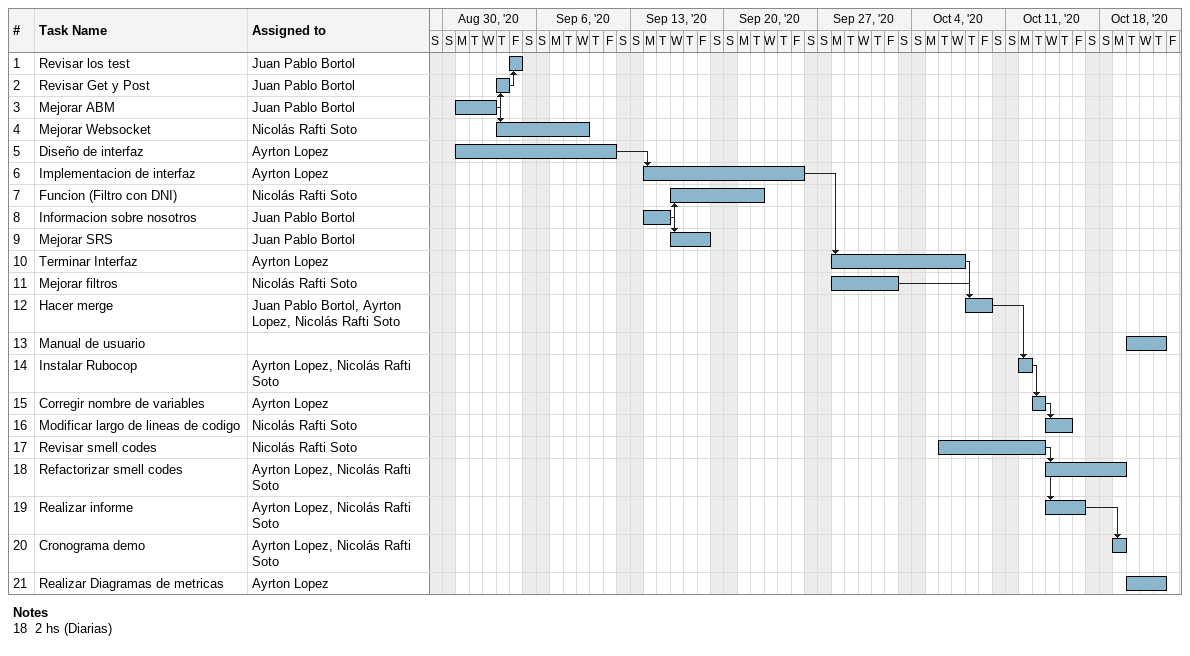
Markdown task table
| ID | Task | Start | Finish | Predecessors | Resources |
|---|---|---|---|---|---|
| 1 | Revisar los test | 2020-09-04 | 2020-09-04 | 2 | Juan Pablo Bortol |
| 2 | Revisar Get y Post | 2020-09-03 | 2020-09-03 | 3 | Juan Pablo Bortol |
| 3 | Mejorar ABM | 2020-08-31 | 2020-09-02 |  | Juan Pablo Bortol |
| 4 | Mejorar Websocket | 2020-09-03 | 2020-09-09 | 3 | Nicolás Rafti Soto |
| 5 | Diseño de interfaz | 2020-08-31 | 2020-09-11 |  | Ayrton Lopez |
| 6 | Implementacion de interfaz | 2020-09-14 | 2020-09-25 | 5 | Ayrton Lopez |
| 7 | Funcion (Filtro con DNI) | 2020-09-16 | 2020-09-22 | 8 | Nicolás Rafti Soto |
| 8 | Informacion sobre nosotros | 2020-09-14 | 2020-09-15 |  | Juan Pablo Bortol |
| 9 | Mejorar SRS | 2020-09-16 | 2020-09-18 | 8 | Juan Pablo Bortol |
| 10 | Terminar Interfaz | 2020-09-28 | 2020-10-07 | 6 | Ayrton Lopez |
| 11 | Mejorar filtros | 2020-09-28 | 2020-10-02 |  | Nicolás Rafti Soto |
| 12 | Hacer merge | 2020-10-08 | 2020-10-09 | 10, 11 | Juan Pablo Bortol, Ayrton Lopez, Nicolás Rafti Soto |
| 13 | Manual de usuario | 2020-10-20 | 2020-10-22 |  |  |
| 14 | Instalar Rubocop | 2020-10-12 | 2020-10-12 | 12 | Ayrton Lopez, Nicolás Rafti Soto |
| 15 | Corregir nombre de variables | 2020-10-13 | 2020-10-13 | 14 | Ayrton Lopez |
| 16 | Modificar largo de lineas de codigo | 2020-10-14 | 2020-10-15 | 15 | Nicolás Rafti Soto |
| 17 | Revisar smell codes | 2020-10-06 | 2020-10-13 |  | Nicolás Rafti Soto |
| 18 | Refactorizar smell codes | 2020-10-14 | 2020-10-19 | 17 | Ayrton Lopez, Nicolás Rafti Soto |
| 19 | Realizar informe | 2020-10-14 | 2020-10-16 | 17 | Ayrton Lopez, Nicolás Rafti Soto |
| 20 | Cronograma demo | 2020-10-19 | 2020-10-19 | 19 | Ayrton Lopez, Nicolás Rafti Soto |
| 21 | Realizar Diagramas de metricas | 2020-10-20 | 2020-10-22 |  | Ayrton Lopez |

Notes
- 18: 2 hs (Diarias)
